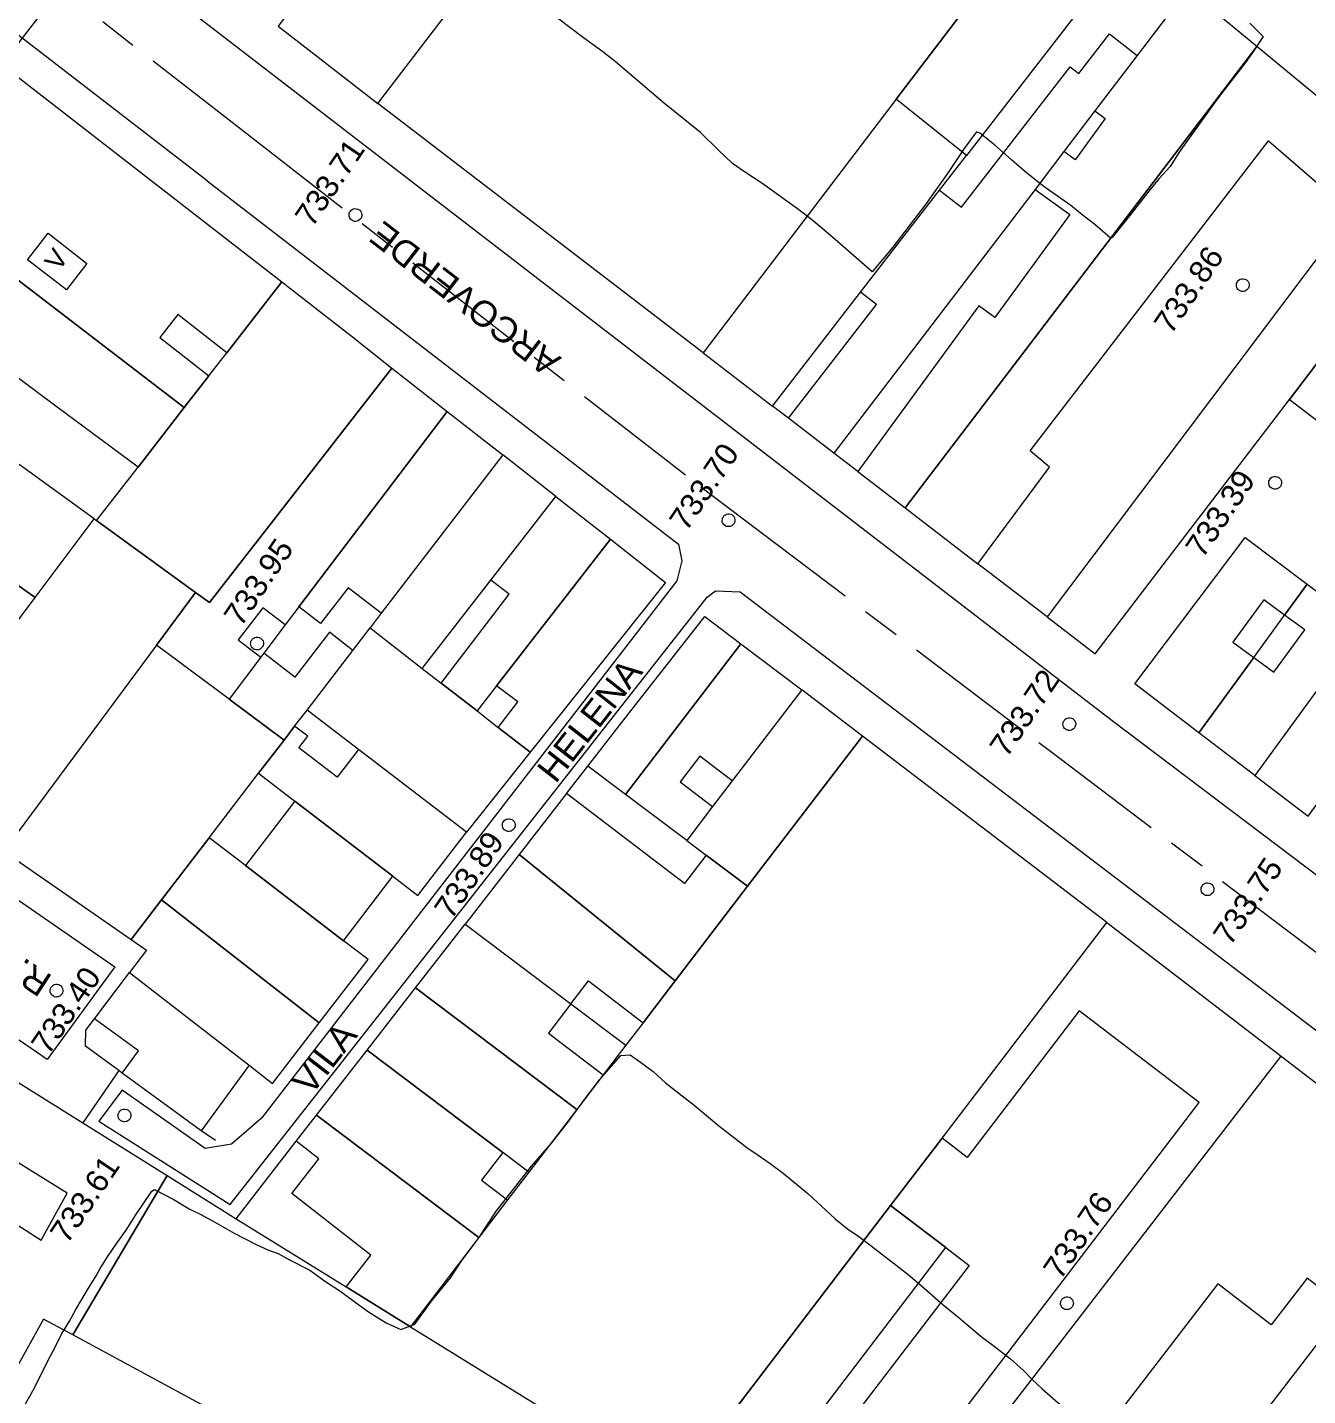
# Model space of a CAD drawing. Header units: metres. Extents: x 7 to 327053, y 40 to 7393807.
# Drawn here: x 326161 to 326261, y 7392474.7 to 7392581.7 of the extents above; entities that cross this region are included whole.
import ezdxf
from ezdxf.enums import TextEntityAlignment as Align

# ---------------------------------------------------------------- set-up
doc = ezdxf.new("R2010")
doc.units = ezdxf.units.M
doc.linetypes.add('T09', pattern=[17, 10, -2, 3, -2])
doc.layers.get('0').update_dxf_attribs({"lineweight": 18})
for name, color, linetype, lineweight in [('100_SIST_VIARIO_MEIO_FIO', 1, 'Continuous', 18), ('160_P_SIMP_ASF_TOP', 7, 'Continuous', 18), ('206_MURO_E_MURO_ARRIMO', 7, 'Continuous', 18), ('214_PROJ_BEIRAL_EDIF', 10, 'Continuous', 18), ('508_LM_SETOR_FISCAL', 136, 'T09', 18), ('604_CURVA_INTERM', 7, 'Continuous', 18), ('606_PTO_COTADO', 7, 'Continuous', 18), ('608_PTO_COTADO_INTERVIA', 1, 'Continuous', 18)]:
    doc.layers.add(name, color=color, linetype=linetype, lineweight=lineweight)
doc.styles.add('Style-Arial', font='arial.ttf', dxfattribs={"height": 1.75})

# ---------------------------------------------------------------- blocks, each defined once
blk = doc.blocks.new('SP09')
at = {"color": 0, "linetype": 'Continuous'}
blk.add_lwpolyline([(-0.03, -0.51), (-0.14, -0.49), (-0.24, -0.46), (-0.31, -0.42), (-0.35, -0.39), (-0.42, -0.31), (-0.47, -0.24), (-0.51, -0.15), (-0.52, -0.09), (-0.52, 0.03), (-0.51, 0.11), (-0.48, 0.2), (-0.44, 0.27), (-0.4, 0.33), (-0.32, 0.39), (-0.23, 0.44), (-0.15, 0.48), (-0.1, 0.48), (-0.03, 0.48), (0.08, 0.48), (0.19, 0.44), (0.27, 0.4), (0.35, 0.32), (0.41, 0.23), (0.46, 0.11), (0.48, 0.03), (0.48, -0.03), (0.47, -0.08), (0.44, -0.21), (0.38, -0.3), (0.31, -0.38), (0.23, -0.44), (0.1, -0.49), (0.02, -0.51)], close=True, dxfattribs=at)
blk = doc.blocks.new('SP10')
at = {"color": 0, "linetype": 'Continuous'}
blk.add_lwpolyline([(-0.03, -0.51), (-0.14, -0.49), (-0.24, -0.46), (-0.31, -0.42), (-0.35, -0.39), (-0.42, -0.31), (-0.47, -0.24), (-0.51, -0.15), (-0.52, -0.09), (-0.52, 0.03), (-0.51, 0.11), (-0.48, 0.2), (-0.44, 0.27), (-0.4, 0.33), (-0.32, 0.39), (-0.23, 0.44), (-0.15, 0.48), (-0.1, 0.48), (-0.03, 0.48), (0.08, 0.48), (0.19, 0.44), (0.27, 0.4), (0.35, 0.32), (0.41, 0.23), (0.46, 0.11), (0.48, 0.03), (0.48, -0.03), (0.47, -0.08), (0.44, -0.21), (0.38, -0.3), (0.31, -0.38), (0.23, -0.44), (0.1, -0.49), (0.02, -0.51)], close=True, dxfattribs=at)

msp = doc.modelspace()

# ---------------------------------------------------------------- linework, layer by layer
at = {"layer": '100_SIST_VIARIO_MEIO_FIO'}
for points in [[(326222.839, 7392741.596), (326219.372, 7392741.215), (326179.19, 7392705.481), (326176.555, 7392702.828), (326174.172, 7392699.94), (326172.06, 7392696.844), (326169.912, 7392692.893), (326146.963, 7392650.537), (326131.273, 7392621.495), (326130.814, 7392618.886), (326131.305, 7392616.003), (326131.951, 7392615.137), (326180.391, 7392577.835)], [(326175.022, 7392569.72), (326128.984, 7392605.231), (326127, 7392605.947), (326124.022, 7392605.449), (326122.455, 7392604.585), (326121.552, 7392603.585), (326096.462, 7392556.557), (326097.17, 7392555.306), (326099.827, 7392553.774), (326101.653, 7392553.99), (326144.852, 7392524.125)]]:
    msp.add_lwpolyline(points, dxfattribs=at)
at = {"layer": '100_SIST_VIARIO_MEIO_FIO', "flags": 128}
for points in [[(326180.391, 7392577.835), (326245.743, 7392527.511), (326289.984, 7392494.089), (326291.98, 7392493.705), (326293.952, 7392494.704), (326330.037, 7392542.521), (326332.361, 7392546.5), (326333.727, 7392551.569), (326334.087, 7392553.858), (326332.501, 7392567.231), (326331.828, 7392574.687), (326331.969, 7392582.174)], [(326175.022, 7392569.72), (326211.858, 7392541.307), (326212.128, 7392539.993), (326211.723, 7392538.451), (326179.279, 7392496.436), (326176.94, 7392494.391), (326174.877, 7392494.062), (326168.392, 7392498.615), (326166.547, 7392496.214), (326176.829, 7392489.691), (326214.1, 7392537.16), (326214.752, 7392537.658), (326216.682, 7392537.58), (326288.604, 7392482.804), (326382.906, 7392409.947), (326414.885, 7392384.516), (326453.135, 7392353.816), (326453.983, 7392352.58), (326455.082, 7392349.603), (326454.68, 7392346.912), (326444.199, 7392324.985)], [(326144.852, 7392524.125), (326167.807, 7392508.257), (326162.532, 7392501.027), (326139.851, 7392516.567)]]:
    msp.add_lwpolyline(points, dxfattribs=at)
at = {"layer": '206_MURO_E_MURO_ARRIMO'}
for p, q in [((326220.447, 7392551.147), (326219.204, 7392552.101)), ((326225.886, 7392546.974), (326224.015, 7392548.41)), ((326240.666, 7392535.635), (326235.262, 7392539.781)), ((326203.117, 7392521.814), (326204.788, 7392523.964)), ((326245.34, 7392511.742), (326258.97, 7392501.272)), ((326165.546, 7392503.327), (326166.218, 7392504.212)), ((326165.528, 7392502.054), (326165.546, 7392503.327)), ((326168.13, 7392500.151), (326165.528, 7392502.054)), ((326168.392, 7392499.958), (326168.13, 7392500.151)), ((326175.686, 7392494.689), (326174.567, 7392495.441)), ((326177.281, 7392488.577), (326181.982, 7392494.625))]:
    msp.add_line(p, q, dxfattribs=at)
at = {"layer": '206_MURO_E_MURO_ARRIMO', "flags": 128}
for points in [[(326256.824, 7392532.452), (326259.235, 7392535.758)], [(326181.134, 7392534.995), (326179.449, 7392532.774)], [(326203.46, 7392505.381), (326207.756, 7392502.144)], [(326168.13, 7392500.151), (326165.317, 7392496.065)]]:
    msp.add_lwpolyline(points, dxfattribs=at)
at = {"layer": '214_PROJ_BEIRAL_EDIF', "flags": 128}
for points in [[(326182.186, 7392580.548), (326188.375, 7392575.753), (326217.284, 7392613.53), (326209.866, 7392619.916), (326201.902, 7392609.979), (326199.975, 7392607.431)], [(326278.034, 7392583.589), (326280.437, 7392581.518), (326274.364, 7392574.474), (326271.293, 7392570.912), (326270.055, 7392569.476), (326257.06, 7392580.217), (326253.966, 7392582.773)], [(326173.545, 7392567.489), (326180.863, 7392561.805), (326176.567, 7392556.272), (326172.728, 7392559.253), (326171.329, 7392557.451), (326175.167, 7392554.47)], [(326166.638, 7392557.05), (326173.237, 7392551.985), (326169.627, 7392547.334), (326163.312, 7392552.024)], [(326175.167, 7392554.47), (326173.237, 7392551.985), (326166.638, 7392557.05)], [(326156.046, 7392541.042), (326161.571, 7392537.134), (326166.184, 7392543.295), (326160.344, 7392547.538)], [(326146.259, 7392526.251), (326150.97, 7392522.977), (326161.571, 7392537.134), (326156.046, 7392541.042)]]:
    msp.add_lwpolyline(points, dxfattribs=at)
for points in [[(326237.684, 7392587.673), (326228.865, 7392576.081), (326213.783, 7392556.26), (326188.375, 7392575.753), (326217.284, 7392613.53), (326230.376, 7392602.26), (326234.015, 7392599.247), (326241.678, 7392592.921)], [(326234.364, 7392571.682), (326228.865, 7392576.081), (326237.684, 7392587.673), (326243.349, 7392583.287)], [(326253.966, 7392582.773), (326251.65, 7392584.686), (326247.713, 7392579.517), (326244.405, 7392575.175), (326245.217, 7392574.583), (326242.862, 7392571.354), (326241.982, 7392571.996), (326239.729, 7392569.038), (326242.436, 7392567.064), (326236.576, 7392559.029), (326235.337, 7392559.933), (326225.886, 7392546.974), (326229.578, 7392544.142), (326257.06, 7392580.217)], [(326226.09, 7392560.995), (326232.268, 7392568.975), (326233.977, 7392567.652), (326242.47, 7392578.622), (326243.152, 7392578.094), (326245.551, 7392581.191), (326247.713, 7392579.517), (326244.405, 7392575.175), (326241.982, 7392571.996), (326239.729, 7392569.038), (326224.015, 7392548.41), (326220.447, 7392551.147), (326227.329, 7392560.036)], [(326270.055, 7392569.476), (326257.06, 7392580.217), (326229.578, 7392544.142), (326235.262, 7392539.781), (326240.856, 7392547.313), (326239.355, 7392548.607), (326257.964, 7392572.83), (326264.468, 7392567.222), (326240.666, 7392535.635), (326244.435, 7392532.743), (326259.626, 7392552.603), (326271.491, 7392568.238)], [(326226.09, 7392560.995), (326232.268, 7392568.975), (326234.364, 7392571.682), (326228.865, 7392576.081), (326213.783, 7392556.26), (326219.204, 7392552.101)], [(326271.491, 7392568.238), (326259.626, 7392552.603), (326263.323, 7392549.806), (326274.877, 7392565.318)], [(326175.167, 7392554.47), (326176.567, 7392556.272), (326180.863, 7392561.805), (326186.378, 7392557.522), (326189.467, 7392555.073), (326175.214, 7392536.734), (326174.113, 7392537.534), (326166.379, 7392543.153), (326169.627, 7392547.334), (326173.237, 7392551.985)], [(326179.216, 7392532.466), (326176.735, 7392529.195), (326171.061, 7392533.409), (326174.113, 7392537.534), (326175.214, 7392536.734), (326189.467, 7392555.073), (326189.793, 7392554.814), (326193.79, 7392551.682), (326182.198, 7392536.398), (326181.134, 7392534.995), (326179.381, 7392536.34), (326177.449, 7392533.821)], [(326188.637, 7392535.899), (326186.039, 7392537.891), (326183.896, 7392535.096), (326182.198, 7392536.398), (326193.79, 7392551.682), (326198.134, 7392548.278)], [(326188.637, 7392535.899), (326187.763, 7392534.76), (326191.841, 7392531.591), (326197.201, 7392538.487), (326202.283, 7392545.027), (326198.134, 7392548.278)], [(326196.115, 7392528.269), (326193.313, 7392530.446), (326198.637, 7392537.386), (326197.201, 7392538.487), (326202.283, 7392545.027), (326206.544, 7392541.688), (326197.645, 7392530.236)], [(326150.97, 7392522.977), (326161.571, 7392537.134), (326166.184, 7392543.295), (326166.379, 7392543.153), (326174.113, 7392537.534), (326171.061, 7392533.409), (326159.144, 7392517.298)], [(326197.772, 7392526.981), (326199.296, 7392528.969), (326197.645, 7392530.236), (326206.544, 7392541.688), (326210.857, 7392538.308), (326200.276, 7392525.035)], [(326259.235, 7392535.758), (326257.597, 7392536.953), (326255.186, 7392533.647), (326256.824, 7392532.452), (326252.526, 7392526.559), (326247.532, 7392530.376), (326256.155, 7392541.818), (326260.996, 7392538.172)], [(326259.235, 7392535.758), (326260.996, 7392538.172), (326265.387, 7392534.864), (326256.895, 7392523.22), (326252.526, 7392526.559), (326256.824, 7392532.452), (326258.402, 7392531.301), (326260.813, 7392534.607)], [(326216.736, 7392533.521), (326207.729, 7392521.747), (326204.788, 7392523.964), (326207.95, 7392528.031), (326213.932, 7392535.649)], [(326181.861, 7392527.066), (326182.84, 7392528.342), (326186.415, 7392533.002), (326184.574, 7392534.415), (326181.883, 7392530.907), (326179.449, 7392532.774), (326179.216, 7392532.466), (326176.735, 7392529.195), (326181.041, 7392525.997)], [(326200.276, 7392525.035), (326195.295, 7392518.787), (326186.86, 7392525.258), (326182.84, 7392528.342), (326186.415, 7392533.002), (326187.763, 7392534.76), (326191.841, 7392531.591), (326193.313, 7392530.446), (326196.115, 7392528.269), (326197.772, 7392526.981)], [(326267.742, 7392529.182), (326269.582, 7392531.705), (326265.387, 7392534.864), (326256.895, 7392523.22), (326261.068, 7392520.031), (326265.32, 7392525.861), (326263.831, 7392526.947), (326266.253, 7392530.268)], [(326175.18, 7392518.356), (326179.044, 7392523.393), (326181.041, 7392525.997), (326176.735, 7392529.195), (326171.061, 7392533.409), (326159.144, 7392517.298), (326169.075, 7392510.397), (326171.449, 7392513.493)], [(326216.054, 7392522.793), (326213.519, 7392524.732), (326211.994, 7392522.738), (326214.529, 7392520.799), (326212.503, 7392518.151), (326207.729, 7392521.747), (326216.736, 7392533.521), (326221.497, 7392529.909)], [(326216.054, 7392522.793), (326214.529, 7392520.799), (326212.503, 7392518.151), (326214.03, 7392517.001), (326217.26, 7392514.567), (326226.242, 7392526.309), (326221.497, 7392529.909)], [(326191.482, 7392513.852), (326195.295, 7392518.787), (326186.86, 7392525.258), (326185.189, 7392523.08), (326182.188, 7392525.381), (326182.881, 7392526.284), (326181.861, 7392527.066), (326181.041, 7392525.997), (326179.044, 7392523.393), (326181.888, 7392521.212), (326189.541, 7392515.341)], [(326228.444, 7392489.605), (326232.467, 7392494.876), (326245.34, 7392511.742), (326226.242, 7392526.309), (326217.26, 7392514.567), (326211.602, 7392507.171), (326209.094, 7392503.893), (326207.756, 7392502.144), (326205.981, 7392499.823), (326203.917, 7392497.125), (326200.165, 7392492.22), (326198.503, 7392490.048), (326196.25, 7392487.102), (326190.922, 7392480.137), (326211.501, 7392467.406)], [(326185.677, 7392510.304), (326189.541, 7392515.341), (326181.888, 7392521.212), (326178.024, 7392516.175)], [(326214.03, 7392517.001), (326212.324, 7392514.771), (326203.117, 7392521.814), (326199.416, 7392517.053), (326211.602, 7392507.171), (326217.26, 7392514.567)], [(326185.677, 7392510.304), (326178.024, 7392516.175), (326175.18, 7392518.356), (326171.449, 7392513.493), (326183.792, 7392503.901), (326187.6, 7392508.829)], [(326209.094, 7392503.893), (326211.602, 7392507.171), (326199.416, 7392517.053), (326195.187, 7392511.613), (326203.46, 7392505.381), (326204.822, 7392507.161)], [(326178.297, 7392500.575), (326180.125, 7392499.154), (326183.792, 7392503.901), (326171.449, 7392513.493), (326169.075, 7392510.397), (326170.281, 7392509.559), (326168.965, 7392507.827)], [(326203.46, 7392505.381), (326201.709, 7392503.091), (326205.981, 7392499.823), (326203.917, 7392497.125), (326191.309, 7392506.623), (326195.187, 7392511.613)], [(326168.392, 7392499.958), (326169.664, 7392501.708), (326166.218, 7392504.212), (326168.965, 7392507.827), (326178.297, 7392500.575), (326174.567, 7392495.441)], [(326198.124, 7392493.758), (326187.519, 7392501.747), (326191.309, 7392506.623), (326203.917, 7392497.125), (326200.165, 7392492.22)], [(326232.467, 7392494.876), (326228.444, 7392489.605), (326232.75, 7392486.319), (326234.572, 7392484.928), (326224.652, 7392471.931), (326229.864, 7392467.953), (326252.542, 7392497.667), (326243.172, 7392504.818), (326234.436, 7392493.373)], [(326198.503, 7392490.048), (326196.25, 7392487.102), (326183.563, 7392496.659), (326187.519, 7392501.747), (326198.124, 7392493.758), (326196.473, 7392491.601)], [(326263.977, 7392481.641), (326260.998, 7392483.928), (326258.188, 7392480.27), (326254.005, 7392483.483), (326232.126, 7392455), (326226.002, 7392458.557), (326258.97, 7392501.272), (326271.612, 7392491.561)], [(326154.909, 7392496.261), (326158.05, 7392500.615), (326165.317, 7392496.065), (326171.892, 7392491.95), (326164.53, 7392479.496), (326162.243, 7392480.735), (326160.139, 7392476.976), (326146.567, 7392484.7), (326152.561, 7392493.007), (326162.061, 7392486.911), (326164.081, 7392490.573)], [(326185.885, 7392483.253), (326187.813, 7392485.733), (326181.632, 7392490.537), (326183.745, 7392493.255), (326181.982, 7392494.625), (326183.563, 7392496.659), (326196.25, 7392487.102), (326190.922, 7392480.137)], [(326197.314, 7392461.728), (326164.53, 7392479.496), (326171.892, 7392491.95), (326177.281, 7392488.577), (326185.885, 7392483.253), (326190.922, 7392480.137), (326211.501, 7392467.406), (326204.254, 7392457.911), (326199.217, 7392460.697)], [(326263.977, 7392481.641), (326239.969, 7392450.444), (326233.337, 7392441.827), (326244.571, 7392435.502), (326251.081, 7392443.824), (326282.114, 7392483.494), (326271.612, 7392491.561)], [(326234.879, 7392453.4), (326233.714, 7392451.516), (326221.687, 7392458.742), (326219.985, 7392455.968), (326213.413, 7392460.984), (326232.75, 7392486.319), (326228.444, 7392489.605), (326211.501, 7392467.406), (326204.254, 7392457.911), (326217.601, 7392450.53), (326218.792, 7392452.683), (326227.225, 7392447.762), (326226.122, 7392445.817), (326233.337, 7392441.827), (326239.969, 7392450.444)], [(326197.314, 7392461.728), (326164.53, 7392479.496), (326162.243, 7392480.735), (326160.139, 7392476.976), (326146.567, 7392484.7), (326143.173, 7392486.632), (326141.319, 7392483.019), (326145.856, 7392480.391), (326145.559, 7392479.849), (326187.627, 7392456.139), (326190.353, 7392461.45), (326195.75, 7392458.681)]]:
    msp.add_lwpolyline(points, close=True, dxfattribs=at)
at = {"layer": '214_PROJ_BEIRAL_EDIF'}
for points in [[(326166.638, 7392557.05), (326119.462, 7392593.256), (326124.013, 7392602.066), (326125.293, 7392603.314), (326126.433, 7392603.485), (326127.294, 7392603.092), (326128.806, 7392602.237), (326173.545, 7392567.489)], [(326153.722, 7392559.146), (326116.13, 7392587.065), (326118.077, 7392590.575), (326119.462, 7392593.256), (326166.638, 7392557.05)], [(326187.752, 7392591.276), (326180.578, 7392581.793), (326182.186, 7392580.548)], [(326163.312, 7392552.024), (326153.722, 7392559.146)]]:
    msp.add_lwpolyline(points, dxfattribs=at)
msp.add_lwpolyline([(326160.994, 7392563.538), (326162.598, 7392565.604), (326165.627, 7392563.252), (326164.023, 7392561.186)], close=True, dxfattribs=at)
at = {"layer": '508_LM_SETOR_FISCAL'}
for points in [[(325988.126, 7392919.56), (326036.6, 7392808.456), (326041.587, 7392794.883), (326049.434, 7392777.697), (326058.087, 7392758.423), (326067.408, 7392737.826), (326075.367, 7392720.239), (326077.837, 7392714.434), (326090.811, 7392683.944), (326115.665, 7392627.345), (326122.616, 7392616.227), (326122.766, 7392616.113), (326143.973, 7392599.966), (326177.681, 7392573.74)], [(326177.681, 7392573.74), (326213.596, 7392545.797), (326216.905, 7392543.293), (326240.821, 7392525.201), (326292.769, 7392485.901), (326296.303, 7392483.227), (326362.025, 7392432.669), (326377.121, 7392420.529), (326448.736, 7392362.939), (326464.125, 7392350.513), (326467.673, 7392356.148), (326471.661, 7392361.206), (326475.524, 7392366.069), (326483.079, 7392374.858), (326518.647, 7392446.819), (326545.893, 7392501.662), (326564.246, 7392538.336)]]:
    msp.add_lwpolyline(points, dxfattribs=at)
at = {"layer": '604_CURVA_INTERM', "flags": 128}
for points, elevation in [([(326158.985, 7392578.779), (326166.498, 7392588.534)], 733), ([(326256.525, 7392582.043), (326257.552, 7392580.991), (326256.856, 7392579.914), (326256.181, 7392578.968), (326254.121, 7392576.292), (326253.416, 7392575.331), (326251.003, 7392571.939), (326250.301, 7392570.838), (326249.396, 7392569.873), (326248.615, 7392568.907), (326247.222, 7392567.093), (326245.761, 7392565.282), (326245.587, 7392565.253), (326244.398, 7392566.286), (326243.408, 7392567.056), (326242.525, 7392567.775), (326240.528, 7392569.198), (326239.7, 7392569.814), (326238.905, 7392570.454), (326237.897, 7392571.358), (326236.561, 7392572.514), (326235.425, 7392573.441), (326235.14, 7392573.536), (326234.185, 7392572.227), (326232.882, 7392570.281), (326231.157, 7392567.867), (326228.626, 7392564.534), (326226.996, 7392562.583), (326224.111, 7392565.131), (326222.399, 7392566.571), (326221.15, 7392567.52), (326218.368, 7392569.514), (326217.01, 7392570.4), (326216.074, 7392571.071), (326214.96, 7392572.132), (326213.585, 7392573.488), (326210.634, 7392575.848), (326206.905, 7392579.035), (326205.953, 7392579.784), (326204.444, 7392580.883), (326202.408, 7392582.415)], 734), ([(326160.718, 7392473.925), (326161.513, 7392475.31), (326162.628, 7392477.581), (326163.111, 7392478.489), (326163.65, 7392479.56), (326164.274, 7392480.568), (326164.768, 7392481.484), (326165.665, 7392483.008), (326166.357, 7392484.113), (326166.672, 7392484.677), (326167.243, 7392485.589), (326167.914, 7392486.588), (326168.703, 7392487.692), (326169.446, 7392488.886), (326170.704, 7392490.718), (326170.909, 7392490.863), (326172.377, 7392490.094), (326173.624, 7392489.356), (326174.589, 7392488.872), (326175.676, 7392488.277), (326177.144, 7392487.445), (326178.791, 7392486.594), (326179.771, 7392486.131), (326180.571, 7392485.848), (326181.46, 7392485.367), (326183.046, 7392484.553), (326184.192, 7392483.732), (326185.468, 7392482.892), (326186.59, 7392482.057), (326187.632, 7392481.309), (326189.004, 7392480.439), (326190.164, 7392479.905), (326191.247, 7392480.33), (326192.568, 7392482.122), (326194.044, 7392483.945), (326194.874, 7392485.224), (326196.284, 7392487.106), (326196.923, 7392488.13), (326197.628, 7392489.181), (326200.381, 7392492.679), (326201.951, 7392494.504), (326203.256, 7392496.171), (326204.514, 7392497.891), (326205.696, 7392499.435), (326207.361, 7392501.323), (326208.085, 7392501.388), (326208.903, 7392500.811), (326209.871, 7392500.076), (326210.852, 7392499.203), (326213.082, 7392497.445), (326214.995, 7392495.857), (326217.215, 7392494.155), (326218.096, 7392493.554), (326219.02, 7392492.9), (326220.038, 7392492.134), (326221.959, 7392490.547), (326224.111, 7392488.579), (326225.079, 7392487.794), (326225.949, 7392487.183), (326226.923, 7392486.467), (326229.677, 7392484.313), (326230.645, 7392483.522), (326232.548, 7392481.854), (326233.802, 7392480.84), (326235.522, 7392479.356), (326236.526, 7392478.615), (326237.812, 7392477.61), (326238.811, 7392476.733), (326239.511, 7392476.004), (326240.276, 7392475.287), (326242.14, 7392473.668)], 734)]:
    msp.add_lwpolyline(points, dxfattribs=dict(at, elevation=elevation))

# ---------------------------------------------------------------- block references
at = {"layer": '606_PTO_COTADO', "rotation": 55.83005668387076}
for p in [(326186.618, 7392567.063, 733.715), (326255.966, 7392561.582, 733.865), (326258.494, 7392546.129, 733.39), (326178.928, 7392533.565, 733.955), (326242.415, 7392527.262, 733.72), (326198.599, 7392519.372, 733.88), (326253.205, 7392514.359, 733.755), (326242.228, 7392481.996, 733.765)]:
    msp.add_blockref('SP09', p, dxfattribs=at)
at = {"layer": '608_PTO_COTADO_INTERVIA', "rotation": 55.83005668387076}
for p in [(326215.784, 7392543.198, 733.69), (326163.259, 7392506.431, 733.4), (326168.569, 7392496.672, 733.615)]:
    msp.add_blockref('SP10', p, dxfattribs=at)

# ---------------------------------------------------------------- texts
at = {"layer": '160_P_SIMP_ASF_TOP', "style": 'Style-Arial'}
for s, rotation, p in [('ARCOVERDE', 142.31381, (326202.169, 7392555.059)), ('HELENA', 51.87764, (326201.464, 7392523.139)), ('VILA', 52.32393, (326182.353, 7392498.728))]:
    msp.add_text(s, height=2, rotation=rotation, dxfattribs=at).set_placement(p, align=Align.MIDDLE_LEFT)
msp.add_text('R.', height=2, rotation=146.83006, dxfattribs=at).set_placement((326163.02, 7392507.503))
at = {"layer": '214_PROJ_BEIRAL_EDIF', "style": 'Style-Arial'}
msp.add_text('V', height=1.5, rotation=55.83006, dxfattribs=at).set_placement((326163.452, 7392562.564))
at = {"layer": '606_PTO_COTADO', "style": 'Style-Arial'}
for s, p in [('733.71', (326184.603, 7392569.578, 733.715)), ('733.86', (326251.733, 7392561.201, 733.865)), ('733.39', (326254.198, 7392543.704, 733.39)), ('733.95', (326179.037, 7392538.349, 733.955)), ('733.72', (326238.891, 7392528.119, 733.72)), ('733.89', (326195.486, 7392515.455, 733.88)), ('733.75', (326256.357, 7392513.408, 733.755)), ('733.76', (326243.086, 7392487.289, 733.765))]:
    msp.add_text(s, height=1.75, rotation=55.83006, dxfattribs=at).set_placement(p, align=Align.MIDDLE_CENTER)
at = {"layer": '608_PTO_COTADO_INTERVIA', "style": 'Style-Arial'}
for s, p in [('733.70', (326213.855, 7392545.807, 733.69)), ('733.40', (326163.985, 7392504.874, 733.4)), ('733.61', (326165.46, 7392490.108, 733.615))]:
    msp.add_text(s, height=1.75, rotation=55.83006, dxfattribs=at).set_placement(p, align=Align.MIDDLE_CENTER)

doc.saveas('drawing.dxf')
